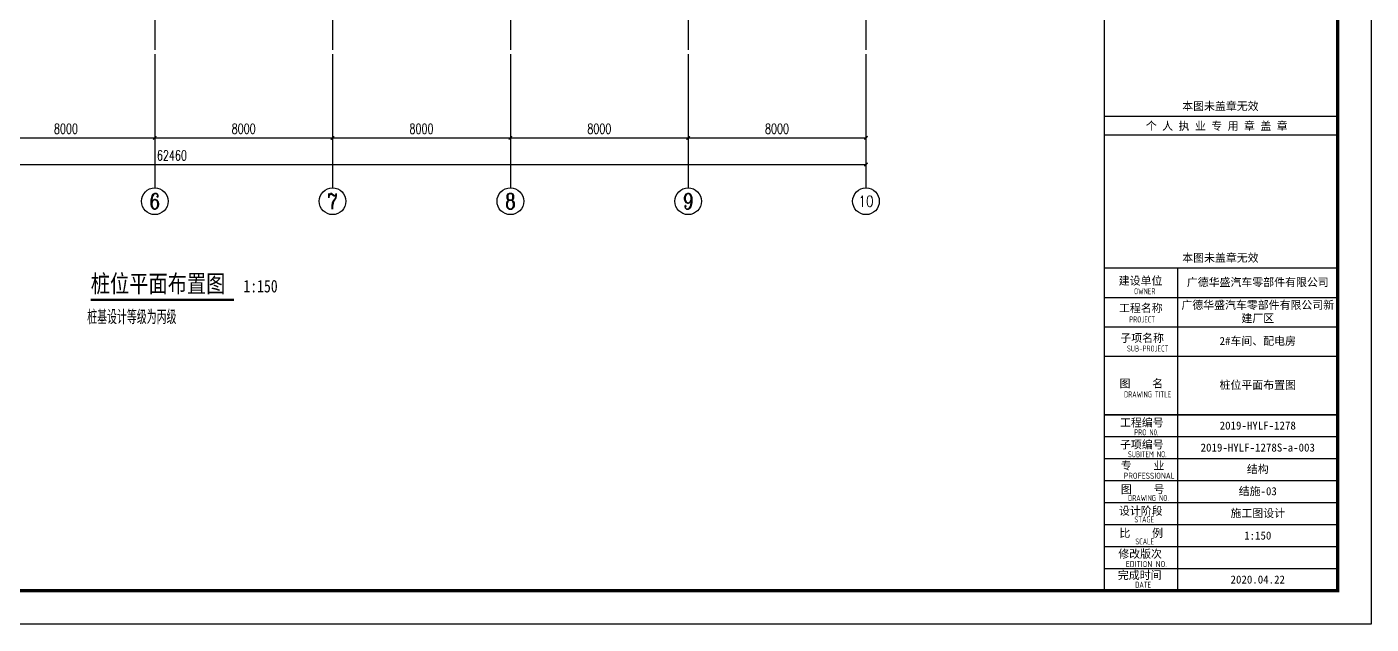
# Model space of a CAD drawing. Header units: millimetres. Extents: x 4533265 to 4958735, y 18976699 to 19555898.
# Drawn here: x 4596203 to 4656684, y 19406089 to 19432962 of the extents above; entities that cross this region are included whole.
import ezdxf
from ezdxf.enums import TextEntityAlignment as Align

# ---------------------------------------------------------------- set-up
doc = ezdxf.new("R2010")
doc.units = ezdxf.units.MM
doc.header["$LTSCALE"] = 1000
doc.header["$MEASUREMENT"] = 0
doc.linetypes.add('DOTE', pattern=[2.42, 2, -0.2, 0.02, -0.2])
doc.layers.get('Defpoints').update_dxf_attribs({"color": 1})
for name, color, linetype in [('3T_WOOD', 21, 'Continuous'), ('AXIS_TEXT', 7, 'Continuous'), ('AXIS_外部', 171, 'Continuous'), ('DIM_SYMB', 165, 'Continuous'), ('DOTE', 250, 'DOTE'), ('PUB_TEXT', 7, 'Continuous'), ('PUB_TITLE', 4, 'Continuous'), ('TEXT', 7, 'Continuous'), ('TK', 4, 'Continuous')]:
    doc.layers.add(name, color=color, linetype=linetype)
doc.styles.add('_TCH_AXIS', font='COMPLEX', dxfattribs={"bigfont": 'GBCBIG'})
doc.styles.add('_TCH_DIM_T3', font='SIMPLEX', dxfattribs={"width": 0.705882, "bigfont": 'GBCBIG'})
doc.styles.add('COMPLEX', font='COMPLEX')
doc.styles.add('TSSD_REIN', font='tssdeng.shx', dxfattribs={"width": 0.7, "bigfont": 'tssdchn.shx'})
doc.styles.add('图签宋体', font='', dxfattribs={"height": 300})
doc.styles.add('宋体', font='', dxfattribs={"width": 0.8})
doc.styles.get('图签宋体').set_extended_font_data('NSimSun')
doc.styles.get('宋体').set_extended_font_data('SimSun')
doc.dimstyles.new('_TCH_ARCH&&150', dxfattribs={"dimtxt": 446.25, "dimasz": 150, "dimexe": 375, "dimexo": 450, "dimgap": 189.375, "dimtad": 1, "dimdec": 0, "dimzin": 0, "dimdsep": 46, "dimtxsty": '_TCH_DIM_T3', "dimblk": 'ARCHTICK', "dimcen": 0.09, "dimclrt": 7, "dimazin": 2, "dimtfac": 1, "dimtdec": 0, "dimtix": 1, "dimtmove": 2, "dimatfit": 3, "dimfxl": 0, "dimtolj": 1, "dimtzin": 0, "dimarcsym": 0})

# ---------------------------------------------------------------- blocks, each defined once
blk = doc.blocks.new('GeYuanFrame_14610878', base_point=(18.76, 4.34))
at = {"layer": 'PUB_TITLE'}
blk.add_lwpolyline([(628.76, 14.34), (628.76, 111.14)], dxfattribs=at)
at = {"layer": 'TK'}
for p, q in [((606.76, 102.34), (676.76, 102.34)), ((606.76, 93.54), (676.76, 93.54)), ((606.76, 84.74), (628.76, 84.74)), ((606.76, 84.74), (676.76, 84.74)), ((606.76, 67.18), (676.76, 67.18)), ((606.76, 67.14), (676.76, 67.14)), ((606.76, 60.58), (676.76, 60.58)), ((606.76, 53.98), (676.76, 53.98)), ((606.76, 47.38), (676.76, 47.38)), ((606.76, 40.78), (676.76, 40.78)), ((606.76, 34.18), (676.76, 34.18)), ((606.76, 27.58), (676.76, 27.58)), ((606.76, 20.98), (676.76, 20.98)), ((606.76, 14.34), (676.76, 14.34))]:
    blk.add_line(p, q, dxfattribs=at)
for points in [[(18.76, 424.34), (686.76, 424.34), (686.76, 4.34), (18.76, 4.34), (18.76, 424.34)], [(606.76, 151.14), (676.76, 151.14)]]:
    blk.add_lwpolyline(points, dxfattribs=at)
at = {"layer": 'TK', "const_width": 1}
blk.add_lwpolyline([(676.76, 414.34), (43.76, 414.34), (43.76, 14.34), (676.76, 14.34)], close=True, dxfattribs=at)
at = {"layer": 'TK'}
for points, const_width in [([(606.76, 414.34), (606.76, 14.34)], 0.4), ([(606.76, 156.64), (676.76, 156.64)], 0.35), ([(606.76, 111.14), (676.76, 111.14)], 0.35), ([(606.76, 67.18), (676.76, 67.18)], 0.35)]:
    blk.add_lwpolyline(points, dxfattribs=dict(at, const_width=const_width))
at = {"layer": 'TK', "style": '图签宋体'}
for s, p in [('本图未盖章无效', (630.1, 158.51)), ('个 人 执 业 专 用 章 盖 章', (619.19, 152.58)), ('本图未盖章无效', (630.1, 113.01)), ('建设单位', (611.06, 106.14)), ('工程名称', (611.14, 97.93)), ('子项名称', (611.52, 88.95)), ('图    名', (611.3, 75.3)), ('工程编号', (611.44, 63.58)), ('子项编号', (611.44, 57)), ('专    业', (611.68, 50.69)), ('图    号', (611.69, 43.58)), ('设计阶段', (611.12, 37.12)), ('比    例', (611.26, 30.44)), ('修改版次', (610.91, 24.22)), ('完成时间', (610.79, 17.83))]:
    blk.add_text(s, height=2.4, dxfattribs=at).set_placement(p)
at = {"layer": 'TK', "style": 'TSSD_REIN'}
for s, width, p in [('OWNER', 0.7, (615.65, 103.29)), ('PROJECT', 0.7, (614.19, 94.83)), ('SUB-PROJECT', 0.7, (613.53, 86.11)), ('DRAWING TITLE', 0.7, (612.64, 72.34)), ('PRO N0.', 0.7, (615.68, 60.96)), ('SUBITEM NO.', 0.7, (613.82, 54.39)), ('PROFESSIONAL', 0.8, (612.55, 47.95)), ('DRAWING NO.', 0.7, (613.86, 41.26)), ('STAGE', 0.7, (615.76, 34.84)), ('SCALE', 0.7, (616.05, 28.23)), ('EDITION NO.', 0.8, (613.2, 21.45)), ('DATE', 0.7, (616, 15.26))]:
    blk.add_text(s, height=1.8, dxfattribs=dict(at, width=width)).set_placement(p)
at = {"layer": 'TK', "char_height": 2.4, "width": 48, "attachment_point": 5, "style": '图签宋体'}
for s, insert in [('广德华盛汽车零部件有限公司', (652.76, 106.74)), ('广德华盛汽车零部件有限公司新建厂区', (652.76, 97.94)), ('2#车间、配电房', (652.76, 89.14)), ('桩位平面布置图', (652.76, 75.94)), ('2019-HYLF-1278', (652.76, 63.88)), ('2019-HYLF-1278S-a-003', (652.76, 57.28)), ('结构', (652.76, 50.68)), ('结施-03', (652.76, 44.08)), ('施工图设计', (652.76, 37.48)), ('1:150', (652.76, 30.88)), ('2020.04.22', (652.76, 17.69))]:
    blk.add_mtext(s, dxfattribs=dict(at, insert=insert))
blk = doc.blocks.new('_ArchTick')
at = {"color": 0, "linetype": 'ByBlock', "const_width": 0.4}
blk.add_lwpolyline([(-0.5, -0.5), (0.5, 0.5)], dxfattribs=at)
blk = doc.blocks.new('*D426')
at = {"layer": 'AXIS_外部', "color": 0, "lineweight": -2}
for p, q in [((4593957, 19431265), (4593957, 19427590)), ((4601957, 19431265), (4601957, 19427590)), ((4593957, 19427965), (4601957, 19427965))]:
    blk.add_line(p, q, dxfattribs=at)
at = {"layer": 'Defpoints', "color": 0}
for p in [(4593957, 19431715), (4601957, 19431715), (4601957, 19427965)]:
    blk.add_point(p, dxfattribs=at)
at = {"layer": 'AXIS_外部', "color": 0, "lineweight": -2, "xscale": 150, "yscale": 150, "zscale": 150, "rotation": 180}
blk.add_blockref('_ArchTick', (4593957, 19427965), dxfattribs=at)
at = {"layer": 'AXIS_外部', "color": 0, "lineweight": -2, "xscale": 150, "yscale": 150, "zscale": 150}
blk.add_blockref('_ArchTick', (4601957, 19427965), dxfattribs=at)
at = {"layer": 'AXIS_外部', "color": 7, "insert": (4597957, 19428378), "char_height": 446.2, "attachment_point": 5, "style": '_TCH_DIM_T3'}
blk.add_mtext('\\A1;8000', dxfattribs=at)
blk = doc.blocks.new('*D427')
at = {"layer": 'AXIS_外部', "color": 0, "lineweight": -2}
for p, q in [((4601957, 19431265), (4601957, 19427590)), ((4609957, 19431265), (4609957, 19427590)), ((4601957, 19427965), (4609957, 19427965))]:
    blk.add_line(p, q, dxfattribs=at)
at = {"layer": 'Defpoints', "color": 0}
for p in [(4601957, 19431715), (4609957, 19431715), (4609957, 19427965)]:
    blk.add_point(p, dxfattribs=at)
at = {"layer": 'AXIS_外部', "color": 0, "lineweight": -2, "xscale": 150, "yscale": 150, "zscale": 150, "rotation": 180}
blk.add_blockref('_ArchTick', (4601957, 19427965), dxfattribs=at)
at = {"layer": 'AXIS_外部', "color": 0, "lineweight": -2, "xscale": 150, "yscale": 150, "zscale": 150}
blk.add_blockref('_ArchTick', (4609957, 19427965), dxfattribs=at)
at = {"layer": 'AXIS_外部', "color": 7, "insert": (4605957, 19428378), "char_height": 446.2, "attachment_point": 5, "style": '_TCH_DIM_T3'}
blk.add_mtext('\\A1;8000', dxfattribs=at)
blk = doc.blocks.new('*D428')
at = {"layer": 'AXIS_外部', "color": 0, "lineweight": -2}
for p, q in [((4609957, 19431265), (4609957, 19427590)), ((4617957, 19431265), (4617957, 19427590)), ((4609957, 19427965), (4617957, 19427965))]:
    blk.add_line(p, q, dxfattribs=at)
at = {"layer": 'Defpoints', "color": 0}
for p in [(4609957, 19431715), (4617957, 19431715), (4617957, 19427965)]:
    blk.add_point(p, dxfattribs=at)
at = {"layer": 'AXIS_外部', "color": 0, "lineweight": -2, "xscale": 150, "yscale": 150, "zscale": 150, "rotation": 180}
blk.add_blockref('_ArchTick', (4609957, 19427965), dxfattribs=at)
at = {"layer": 'AXIS_外部', "color": 0, "lineweight": -2, "xscale": 150, "yscale": 150, "zscale": 150}
blk.add_blockref('_ArchTick', (4617957, 19427965), dxfattribs=at)
at = {"layer": 'AXIS_外部', "color": 7, "insert": (4613957, 19428378), "char_height": 446.2, "attachment_point": 5, "style": '_TCH_DIM_T3'}
blk.add_mtext('\\A1;8000', dxfattribs=at)
blk = doc.blocks.new('*D429')
at = {"layer": 'AXIS_外部', "color": 0, "lineweight": -2}
for p, q in [((4617957, 19431265), (4617957, 19427590)), ((4625957, 19431265), (4625957, 19427590)), ((4617957, 19427965), (4625957, 19427965))]:
    blk.add_line(p, q, dxfattribs=at)
at = {"layer": 'Defpoints', "color": 0}
for p in [(4617957, 19431715), (4625957, 19431715), (4625957, 19427965)]:
    blk.add_point(p, dxfattribs=at)
at = {"layer": 'AXIS_外部', "color": 0, "lineweight": -2, "xscale": 150, "yscale": 150, "zscale": 150, "rotation": 180}
blk.add_blockref('_ArchTick', (4617957, 19427965), dxfattribs=at)
at = {"layer": 'AXIS_外部', "color": 0, "lineweight": -2, "xscale": 150, "yscale": 150, "zscale": 150}
blk.add_blockref('_ArchTick', (4625957, 19427965), dxfattribs=at)
at = {"layer": 'AXIS_外部', "color": 7, "insert": (4621957, 19428378), "char_height": 446.2, "attachment_point": 5, "style": '_TCH_DIM_T3'}
blk.add_mtext('\\A1;8000', dxfattribs=at)
blk = doc.blocks.new('*D430')
at = {"layer": 'AXIS_外部', "color": 0, "lineweight": -2}
for p, q in [((4625957, 19431265), (4625957, 19427590)), ((4633957, 19431265), (4633957, 19427590)), ((4625957, 19427965), (4633957, 19427965))]:
    blk.add_line(p, q, dxfattribs=at)
at = {"layer": 'Defpoints', "color": 0}
for p in [(4625957, 19431715), (4633957, 19431715), (4633957, 19427965)]:
    blk.add_point(p, dxfattribs=at)
at = {"layer": 'AXIS_外部', "color": 0, "lineweight": -2, "xscale": 150, "yscale": 150, "zscale": 150, "rotation": 180}
blk.add_blockref('_ArchTick', (4625957, 19427965), dxfattribs=at)
at = {"layer": 'AXIS_外部', "color": 0, "lineweight": -2, "xscale": 150, "yscale": 150, "zscale": 150}
blk.add_blockref('_ArchTick', (4633957, 19427965), dxfattribs=at)
at = {"layer": 'AXIS_外部', "color": 7, "insert": (4629957, 19428378), "char_height": 446.2, "attachment_point": 5, "style": '_TCH_DIM_T3'}
blk.add_mtext('\\A1;8000', dxfattribs=at)
blk = doc.blocks.new('*D431')
at = {"layer": 'AXIS_外部', "color": 0, "lineweight": -2}
for p, q in [((4571497, 19431265), (4571497, 19426390)), ((4633957, 19431265), (4633957, 19426390)), ((4571497, 19426765), (4633957, 19426765))]:
    blk.add_line(p, q, dxfattribs=at)
at = {"layer": 'Defpoints', "color": 0}
for p in [(4571497, 19431715), (4633957, 19431715), (4633957, 19426765)]:
    blk.add_point(p, dxfattribs=at)
at = {"layer": 'AXIS_外部', "color": 0, "lineweight": -2, "xscale": 150, "yscale": 150, "zscale": 150, "rotation": 180}
blk.add_blockref('_ArchTick', (4571497, 19426765), dxfattribs=at)
at = {"layer": 'AXIS_外部', "color": 0, "lineweight": -2, "xscale": 150, "yscale": 150, "zscale": 150}
blk.add_blockref('_ArchTick', (4633957, 19426765), dxfattribs=at)
at = {"layer": 'AXIS_外部', "color": 7, "insert": (4602727, 19427178), "char_height": 446.2, "attachment_point": 5, "style": '_TCH_DIM_T3'}
blk.add_mtext('\\A1;62460', dxfattribs=at)
blk = doc.blocks.new('_AXISO')
blk.add_circle((0, 0), 0.5)
at = {"layer": 'AXIS_TEXT', "style": 'COMPLEX', "width": 1.041667}
blk.add_attdef('A', text='', height=0.56, dxfattribs=at).set_placement((-0.25, -0.28), (0.25, -0.28), align=Align.FIT)

msp = doc.modelspace()

# ---------------------------------------------------------------- linework, layer by layer
at = {"layer": 'AXIS_外部'}
for p, q in [((4601957, 19431715.3), (4601957, 19425715.3)), ((4609957, 19431715.3), (4609957, 19425715.3)), ((4617957, 19431715.3), (4617957, 19425715.3)), ((4625957, 19431715.3), (4625957, 19425715.3)), ((4633957, 19431715.3), (4633957, 19425715.3))]:
    msp.add_line(p, q, dxfattribs=at)
at = {"layer": 'DIM_SYMB', "const_width": 105}
msp.add_lwpolyline([(4599077.6, 19420683.8), (4605525.6, 19420683.8)], dxfattribs=at)
at = {"layer": 'DOTE'}
for p, q in [((4601957, 19455715.3), (4601957, 19431715.3)), ((4609957, 19455715.3), (4609957, 19431715.3)), ((4617957, 19455715.3), (4617957, 19431715.3)), ((4625957, 19455715.3), (4625957, 19431715.3)), ((4633957, 19455715.3), (4633957, 19431715.3))]:
    msp.add_line(p, q, dxfattribs=at)

# ---------------------------------------------------------------- block references
at = {"layer": '3T_WOOD', "xscale": 150, "yscale": 150, "zscale": 150}
msp.add_blockref('GeYuanFrame_14610878', (4556484.4, 19406089.4), dxfattribs=at)
at = {"layer": 'AXIS_外部'}
ref = msp.add_blockref('_AXISO', (4601957, 19425115.3), dxfattribs=dict(at, xscale=1200, yscale=1200, zscale=1200))
ref.add_attrib('A', '6', dxfattribs={"layer": 'AXIS_TEXT', "height": 698.9, "style": '_TCH_AXIS'}).set_placement((4601724, 19424765.8), (4602190, 19424765.8), align=Align.FIT)
ref = msp.add_blockref('_AXISO', (4609957, 19425115.3), dxfattribs=dict(at, xscale=1200, yscale=1200, zscale=1200))
ref.add_attrib('A', '7', dxfattribs={"layer": 'AXIS_TEXT', "height": 698.9, "style": '_TCH_AXIS'}).set_placement((4609724, 19424765.8), (4610190, 19424765.8), align=Align.FIT)
ref = msp.add_blockref('_AXISO', (4617957, 19425115.3), dxfattribs=dict(at, xscale=1200, yscale=1200, zscale=1200))
ref.add_attrib('A', '8', dxfattribs={"layer": 'AXIS_TEXT', "height": 698.9, "style": '_TCH_AXIS'}).set_placement((4617724, 19424765.8), (4618190, 19424765.8), align=Align.FIT)
ref = msp.add_blockref('_AXISO', (4625957, 19425115.3), dxfattribs=dict(at, xscale=1200, yscale=1200, zscale=1200))
ref.add_attrib('A', '9', dxfattribs={"layer": 'AXIS_TEXT', "height": 698.9, "style": '_TCH_AXIS'}).set_placement((4625724, 19424765.8), (4626190, 19424765.8), align=Align.FIT)
ref = msp.add_blockref('_AXISO', (4633957, 19425115.3), dxfattribs=dict(at, xscale=1200, yscale=1200, zscale=1200))
ref.add_attrib('A', '10', dxfattribs={"layer": 'AXIS_TEXT', "height": 492.67, "style": '_TCH_AXIS'}).set_placement((4633616.8, 19424869), (4634297.2, 19424869), align=Align.FIT)

# ---------------------------------------------------------------- texts
at = {"layer": 'PUB_TEXT', "style": '宋体', "width": 0.8}
for s, height, p in [('桩位平面布置图', 793.04, (4599077.6, 19421013.4)), ('1:150', 566.46, (4605945.6, 19421013.4))]:
    msp.add_text(s, height=height, dxfattribs=at).set_placement(p)
at = {"layer": 'TEXT', "style": 'TSSD_REIN', "width": 0.7}
msp.add_text('桩基设计等级为丙级', height=637.5, dxfattribs=at).set_placement((4598916.3, 19419584.3))

# ---------------------------------------------------------------- dimensions: what is measured, and where the dimension line sits
at = {"layer": 'AXIS_外部'}
for p1, p2, distance, picture, middle in [((4571497, 19431715.3), (4633957, 19431715.3), -4950, '*D431', (4602727, 19427177.8)), ((4593957, 19431715.3), (4601957, 19431715.3), -3750, '*D426', (4597957, 19428377.8)), ((4601957, 19431715.3), (4609957, 19431715.3), -3750, '*D427', (4605957, 19428377.8)), ((4609957, 19431715.3), (4617957, 19431715.3), -3750, '*D428', (4613957, 19428377.8)), ((4617957, 19431715.3), (4625957, 19431715.3), -3750, '*D429', (4621957, 19428377.8)), ((4625957, 19431715.3), (4633957, 19431715.3), -3750, '*D430', (4629957, 19428377.8))]:
    dim = msp.add_aligned_dim(p1=p1, p2=p2, distance=distance, dimstyle='_TCH_ARCH&&150', dxfattribs=at)
    dim.commit()
    dim.dimension.update_dxf_attribs({"geometry": picture, "text_midpoint": middle})

doc.saveas('drawing.dxf')
